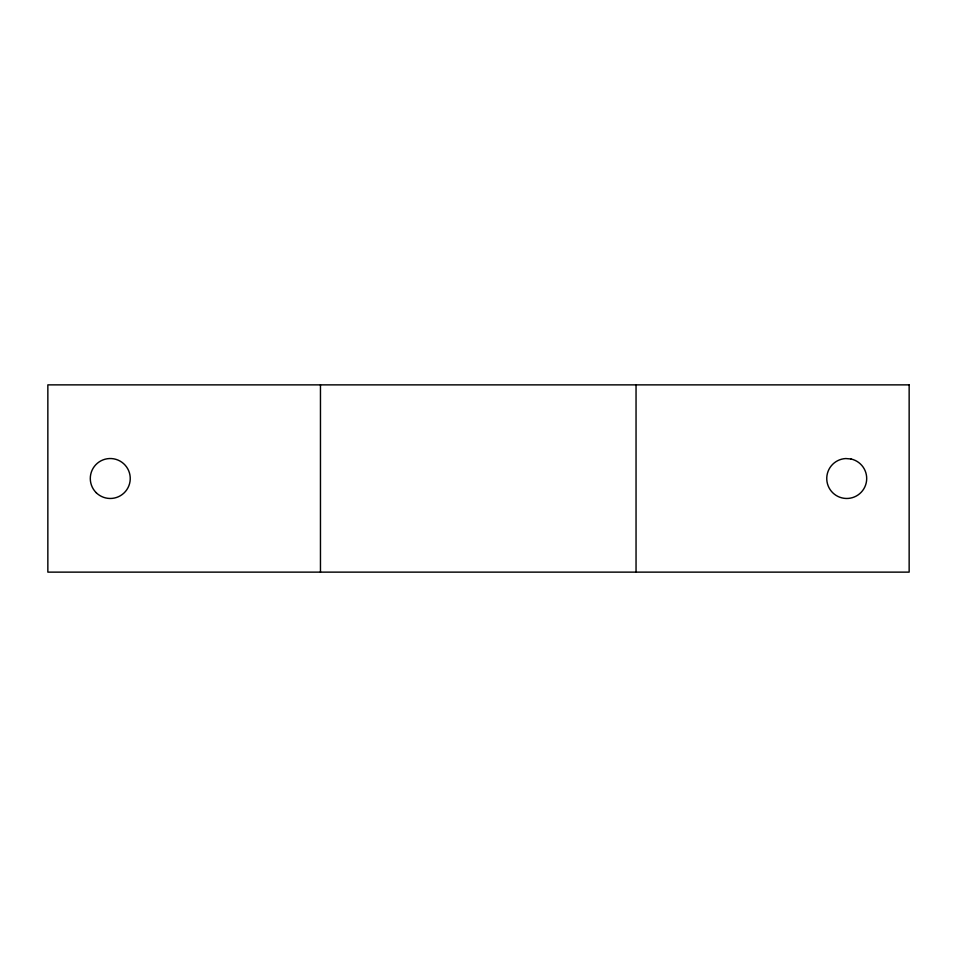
<?xml version="1.0" encoding="UTF-8"?>
<svg xmlns="http://www.w3.org/2000/svg" width="957" height="957" viewBox="0 0 957 957"><rect width="100%" height="100%" fill="white"/><g stroke="black" fill="none" stroke-linecap="round" stroke-linejoin="round"><path stroke-width="1.44" d="M636.046 384.87L636.046 572.13M320.463 384.87L320.463 572.13M909.15 384.87L47.85 384.87L47.85 572.13L909.15 572.13L909.15 384.87M850.988 458.989L845.797 458.547A19.977 19.977 0 0 0 829.037 487.783A19.977 19.977 0 0 0 862.616 490.606A19.977 19.977 0 0 0 850.988 458.989M96.143 492.628A19.977 19.977 0 0 0 129.566 483.668A19.977 19.977 0 0 0 105.103 459.204A19.977 19.977 0 0 0 96.143 492.628"/></g></svg>
